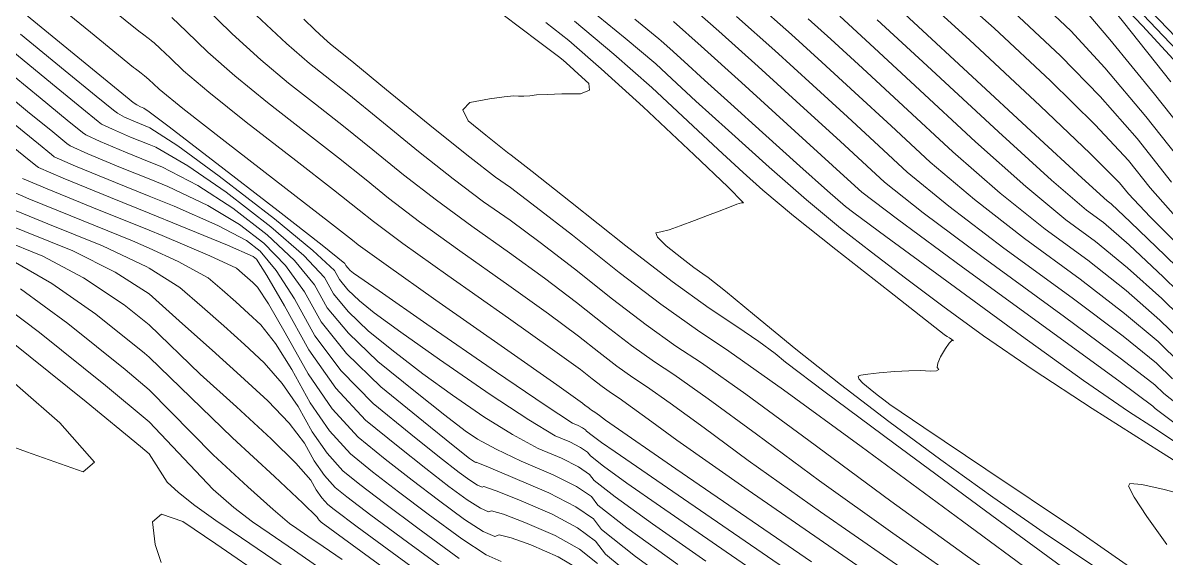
# Model space of a CAD drawing. Header units: inches. Extents: x 1337389 to 1347141, y 407035 to 414577.
# Drawn here: x 1339961 to 1340314.2, y 408363.2 to 408528.5 of the extents above; entities that cross this region are included whole.
import ezdxf

# ---------------------------------------------------------------- set-up
doc = ezdxf.new("R2010")
doc.units = ezdxf.units.IN
doc.header["$MEASUREMENT"] = 0
doc.layers.add('Topo', color=7, linetype='Continuous', lineweight=15, true_color=0x459900)

msp = doc.modelspace()

# ---------------------------------------------------------------- linework, layer by layer
at = {"layer": 'Topo'}
for points, elevation in [([(1340000, 408762.377), (1340004.629, 408761.3549), (1340005.111, 408760.9329), (1340005.4611, 408760.6261), (1340005.6802, 408760.4361), (1340005.7669, 408760.3611), (1340006.365, 408759.8508), (1340007.4749, 408758.904), (1340009.097, 408757.5221), (1340027.1381, 408744.783), (1340061.5999, 408720.6901), (1340112.481, 408685.24), (1340148.9111, 408659.821), (1340170.889, 408644.4309), (1340178.4161, 408639.071), (1340193.981, 408626.6768), (1340217.5841, 408607.2491), (1340249.226, 408580.7881), (1340272.788, 408561.593), (1340288.2711, 408549.6648), (1340295.6729, 408545.005), (1340309.5969, 408532.0521), (1340330.0421, 408510.8079)], 890), ([(1340321.7259, 408515.6992), (1340304.9761, 408533.2672), (1340294.0962, 408543.6278), (1340289.0859, 408546.7831), (1340274.366, 408558.403), (1340249.9351, 408578.4889), (1340215.7929, 408607.0399), (1340191.5892, 408627.1021), (1340177.322, 408638.6751), (1340172.9919, 408641.7592), (1340153.3429, 408655.494), (1340118.3739, 408679.879), (1340068.086, 408714.9149), (1340033.294, 408739.0922), (1340013.996, 408752.4099), (1340010.1949, 408754.8709), (1340007.476, 408756.6281), (1340005.8391, 408757.6831), (1340005.2859, 408758.0362), (1340004.827, 408758.343), (1340004.461, 408758.6029), (1340004.1889, 408758.8158), (1340000, 408759.654)], 895), ([(1340318.772, 408514.7171), (1340306.9539, 408527.6599), (1340298.2029, 408536.8391), (1340292.5189, 408542.2519), (1340289.9022, 408543.9001), (1340275.943, 408555.212), (1340250.644, 408576.1901), (1340214.003, 408606.831), (1340189.1981, 408627.5281), (1340176.2292, 408638.2801), (1340175.0951, 408639.0871), (1340169.952, 408642.683), (1340160.798, 408649.0659), (1340147.634, 408658.2382), (1340126.275, 408672.4939), (1340096.7229, 408691.834), (1340058.976, 408716.2601), (1340031.9801, 408733.711), (1340015.7361, 408744.188), (1340010.2433, 408747.6909), (1340005.6802, 408750.733), (1340002.0469, 408753.315), (1340000, 408754.9229)], 900), ([(1340000, 408747.7679), (1340006.5329, 408743.1242), (1340015.1999, 408737.3449), (1340025.633, 408730.692), (1340047.614, 408716.5339), (1340081.1431, 408694.8699), (1340126.22, 408665.702), (1340157.235, 408645.432), (1340174.188, 408634.0601), (1340177.0801, 408631.5869), (1340189.6981, 408621.495), (1340212.0409, 408603.7851), (1340244.1112, 408578.4559), (1340267.081, 408560.2411), (1340280.951, 408549.1381), (1340285.7222, 408545.1481), (1340288.9769, 408542.4411), (1340290.7169, 408541.017), (1340290.942, 408540.8747), (1340291.431, 408540.41), (1340292.183, 408539.6221), (1340293.198, 408538.509), (1340301.025, 408528.7561), (1340315.663, 408510.3631)], 905), ([(1340000, 408740.7649), (1340007.3868, 408735.515), (1340020.1559, 408726.9998), (1340035.5289, 408717.1959), (1340058.3731, 408702.5109), (1340088.6872, 408682.9432), (1340126.4709, 408658.4943), (1340154.1179, 408640.0921), (1340171.6281, 408627.738), (1340179.0011, 408621.433), (1340194.304, 408609.024), (1340217.537, 408590.5131), (1340248.702, 408565.8989), (1340270.8227, 408548.2369), (1340283.8999, 408537.5259), (1340287.9331, 408533.766), (1340296.8379, 408523.4249), (1340310.6139, 408506.5041), (1340329.2609, 408483.0011)], 910), ([(1340000, 408733.762), (1340008.2401, 408727.9049), (1340025.113, 408716.6539), (1340045.4259, 408703.7009), (1340069.132, 408688.488), (1340096.2309, 408671.0162), (1340126.723, 408651.2859), (1340151.0022, 408634.7518), (1340169.0682, 408621.417), (1340180.9211, 408611.279), (1340197.1599, 408597.935), (1340217.784, 408581.3869), (1340242.7951, 408561.634), (1340262.2971, 408545.829), (1340276.2901, 408533.9711), (1340284.7761, 408526.0619), (1340295.3212, 408514.628), (1340307.9261, 408499.6699), (1340322.5899, 408481.1869)], 915), ([(1340000, 408726.7589), (1340009.0932, 408720.2961), (1340030.07, 408706.309), (1340055.3229, 408690.2051), (1340079.8909, 408674.465), (1340103.775, 408659.0891), (1340126.9739, 408644.078), (1340147.885, 408629.4131), (1340166.507, 408615.0949), (1340182.8411, 408601.125), (1340200.0161, 408586.8471), (1340218.0311, 408572.261), (1340236.8871, 408557.3689), (1340253.7699, 408543.42), (1340268.6809, 408530.4171), (1340281.6179, 408518.357), (1340293.8041, 408505.83), (1340305.2371, 408492.836), (1340315.918, 408479.3729)], 920), ([(1340317.9771, 408467.773), (1340309.247, 408477.5589), (1340302.549, 408486.002), (1340292.286, 408497.0331), (1340278.4609, 408510.653), (1340261.0711, 408526.862), (1340245.244, 408541.012), (1340230.9801, 408553.1031), (1340218.2778, 408563.1359), (1340202.8711, 408575.758), (1340184.7611, 408590.971), (1340163.9469, 408608.774), (1340144.7679, 408624.0732), (1340127.226, 408636.869), (1340111.319, 408647.1621), (1340090.6501, 408660.442), (1340065.2188, 408676.7089), (1340035.026, 408695.9629), (1340009.9469, 408712.6859), (1340000, 408719.7559)], 925), ([(1340000, 408712.753), (1340010.8001, 408705.0769), (1340039.9831, 408685.618), (1340075.1161, 408663.214), (1340101.409, 408646.4191), (1340118.8631, 408635.235), (1340127.477, 408629.6611), (1340141.6509, 408618.7338), (1340161.3859, 408602.4522), (1340186.6811, 408580.817), (1340205.727, 408564.6691), (1340218.5238, 408554.01), (1340225.0722, 408548.838), (1340236.718, 408538.6039), (1340253.462, 408523.308), (1340275.3029, 408502.9489), (1340290.7689, 408488.2349), (1340299.86, 408479.1672), (1340302.5761, 408475.745), (1340309.3061, 408468.6662), (1340320.05, 408457.9309)], 930), ([(1339958.1771, 408556.9119), (1339962.5969, 408553.611), (1339968.6862, 408548.8379), (1339976.4429, 408542.593), (1339985.8692, 408534.8749), (1339992.67, 408529.34), (1339996.8469, 408525.9879), (1339998.399, 408524.819), (1339999.7011, 408523.8321), (1340000, 408523.6041)], 1020), ([(1340000, 408501.0109), (1339998.367, 408502.2191), (1339997.3489, 408502.6299), (1339996.259, 408503.2211), (1339995.099, 408503.9931), (1339993.8681, 408504.9449), (1339988.1538, 408509.5891), (1339977.9561, 408517.9248), (1339963.2761, 408529.9531), (1339948.4391, 408542.205)], 1030), ([(1340000, 408510.9769), (1339999.8971, 408511.072), (1339998.6171, 408512.1751), (1339997.5499, 408512.9989), (1339996.625, 408513.7101), (1339995.8431, 408514.3061), (1339995.203, 408514.7878), (1339990.5521, 408518.568), (1339981.889, 408525.6469), (1339969.2151, 408536.0252), (1339960.161, 408543.3951)], 1025), ([(1340133.171, 408535.15), (1340147.091, 408523.8581), (1340156.526, 408515.897), (1340161.4789, 408511.2662), (1340168.968, 408504.4021), (1340178.9939, 408495.3051), (1340191.555, 408483.9762), (1340203.1128, 408473.9318), (1340213.665, 408465.174), (1340223.2131, 408457.7001), (1340233.7501, 408449.668), (1340245.2749, 408441.0768), (1340257.788, 408431.926), (1340273.1673, 408421.371), (1340291.414, 408409.4109), (1340312.5259, 408396.0459), (1340326.954, 408386.8799)], 980), ([(1340165.8339, 408534.918), (1340176.0243, 408525.944), (1340188.169, 408515.0461), (1340202.27, 408502.2262), (1340213.4779, 408492.0029), (1340221.793, 408484.3779), (1340227.2151, 408479.35), (1340239.19, 408469.9088), (1340257.717, 408456.056), (1340282.796, 408437.789), (1340300.4522, 408424.6981), (1340310.685, 408416.783), (1340313.494, 408414.0431), (1340322.2872, 408407.1651)], 965), ([(1340318.791, 408423.244), (1340311.775, 408430.0861), (1340301.3829, 408438.809), (1340287.6171, 408449.4121), (1340270.4771, 408461.8971), (1340255.033, 408473.944), (1340241.2859, 408485.554), (1340229.235, 408496.7269), (1340218.0851, 408507.0099), (1340207.835, 408516.4021), (1340198.485, 408524.903), (1340187.0091, 408535.0602)], 955), ([(1340227.8898, 408536.496), (1340237.632, 408527.45), (1340252.9491, 408513.242), (1340273.8408, 408493.8699), (1340288.1911, 408480.6491), (1340295.9969, 408473.5789), (1340297.2598, 408472.6591), (1340303.246, 408467.0299), (1340313.9541, 408456.6921), (1340329.3849, 408441.646)], 935), ([(1340016.7061, 408533.907), (1340025.708, 408525.1439), (1340034.4939, 408517.15), (1340043.0641, 408509.925), (1340051.4188, 408503.468), (1340060.126, 408496.5961), (1340069.1881, 408489.3062), (1340078.602, 408481.5999), (1340088.7691, 408473.733), (1340099.6868, 408465.7059), (1340111.3569, 408457.5179), (1340122.1419, 408449.6769), (1340132.042, 408442.182), (1340141.0571, 408435.0339), (1340149.0828, 408428.9361), (1340156.1211, 408423.89), (1340162.1709, 408419.8929), (1340172.6919, 408412.435), (1340187.6859, 408401.5131), (1340207.1511, 408387.1289), (1340229.806, 408370.903), (1340255.649, 408352.833)], 1010), ([(1340033.246, 408530.849), (1340042.498, 408522.1701), (1340049.568, 408515.9411), (1340054.4571, 408512.1619), (1340061.7013, 408506.382), (1340071.3, 408498.6002), (1340083.254, 408488.816), (1340093.942, 408480.3849), (1340103.3652, 408473.3081), (1340111.5231, 408467.5839), (1340120.875, 408460.666), (1340131.4188, 408452.553), (1340143.1559, 408443.247), (1340153.607, 408435.3079), (1340162.7699, 408428.7369), (1340170.6461, 408423.5339), (1340184.3451, 408413.8221), (1340203.8662, 408399.603), (1340229.2101, 408380.8748), (1340252.1411, 408364.2511), (1340272.659, 408349.73)], 1005), ([(1340281.8618, 408360.6061), (1340260.3599, 408376.4001), (1340230.1381, 408398.7298), (1340208.9039, 408414.514), (1340196.6579, 408423.7511), (1340193.401, 408426.4419), (1340188.384, 408430.115), (1340181.6079, 408434.7711), (1340173.0722, 408440.409), (1340161.6549, 408448.7091), (1340147.3549, 408459.6719), (1340130.173, 408473.296), (1340118.3401, 408482.644), (1340111.856, 408487.7159), (1340110.722, 408488.5119), (1340108.1321, 408490.543), (1340104.087, 408493.81), (1340098.5861, 408498.3133), (1340096.9341, 408501.6842), (1340099.1308, 408503.9249), (1340105.177, 408505.0359), (1340109.6909, 408505.736), (1340112.674, 408506.0259), (1340114.1241, 408505.905), (1340115.78, 408505.904), (1340117.643, 408506.0221), (1340119.712, 408506.259), (1340123.015, 408506.443), (1340127.552, 408506.5751), (1340133.3241, 408506.654), (1340136.09, 408507.718), (1340135.8521, 408509.7671), (1340132.6092, 408512.7991), (1340129.962, 408515.2061), (1340127.9108, 408516.987), (1340126.457, 408518.1431), (1340120.2769, 408522.821), (1340109.3709, 408531.023)], 995), ([(1340181.5161, 408530.502), (1340193.327, 408519.975), (1340205.052, 408509.314), (1340215.7811, 408499.5061), (1340225.5139, 408490.5529), (1340234.2499, 408482.4522), (1340247.111, 408471.9269), (1340264.097, 408458.9759), (1340285.2071, 408443.601), (1340300.918, 408431.7531), (1340311.2301, 408423.4339), (1340316.1431, 408418.6442)], 960), ([(1340213.4001, 408530.5781), (1340222.6921, 408522.017), (1340236.6779, 408509.0769), (1340255.3559, 408491.759), (1340270.8759, 408477.979), (1340283.2372, 408467.7378), (1340292.4391, 408461.0349), (1340302.314, 408452.919), (1340312.864, 408443.389), (1340324.0881, 408432.4453)], 945), ([(1340238.6402, 408355.9358), (1340207.47, 408377.554), (1340185.092, 408393.383), (1340171.5049, 408403.4239), (1340161.0391, 408411.0471), (1340153.695, 408416.2531), (1340149.4731, 408419.043), (1340144.5602, 408422.5651), (1340138.9571, 408426.8212), (1340132.665, 408431.811), (1340123.4088, 408438.6878), (1340111.191, 408447.4521), (1340096.009, 408458.104), (1340083.596, 408467.0819), (1340073.9511, 408474.3841), (1340067.0751, 408480.012), (1340058.5521, 408486.809), (1340048.3799, 408494.7737), (1340036.5602, 408503.909), (1340026.4909, 408512.13), (1340018.1708, 408519.4388), (1340011.6009, 408525.8339), (1340007.0421, 408530.236)], 1015), ([(1340047.8211, 408529.7031), (1340051.2351, 408526.38), (1340053.985, 408523.7979), (1340056.072, 408521.957), (1340057.4961, 408520.8559), (1340063.276, 408516.1691), (1340073.4121, 408507.8938), (1340087.9049, 408496.0319), (1340099.115, 408487.0371), (1340107.0442, 408480.91), (1340111.69, 408477.6501), (1340119.607, 408471.6551), (1340130.7962, 408462.9249), (1340145.2559, 408451.459), (1340158.13, 408441.6791), (1340169.418, 408433.5841), (1340179.122, 408427.1741), (1340195.9979, 408415.2101), (1340220.047, 408397.6931), (1340251.2692, 408374.6211), (1340274.476, 408357.5992)], 1000), ([(1340122.561, 408528.6849), (1340129.665, 408523.041), (1340139.681, 408514.34), (1340152.6121, 408502.583), (1340168.4551, 408487.7679), (1340178.811, 408477.8889), (1340183.679, 408472.945), (1340183.0589, 408472.9361), (1340181.5949, 408472.5102), (1340179.287, 408471.6672), (1340176.1339, 408470.407), (1340172.556, 408469.014), (1340168.552, 408467.4878), (1340164.1228, 408465.8291), (1340160.642, 408464.652), (1340158.11, 408463.957), (1340156.527, 408463.7439), (1340157.073, 408462.333), (1340159.7481, 408459.722), (1340164.554, 408455.912), (1340168.318, 408453.0009), (1340171.0411, 408450.9899), (1340172.7219, 408449.8789), (1340178.0769, 408445.6419), (1340187.1039, 408438.2791), (1340199.8029, 408427.7899), (1340213.624, 408416.8411), (1340228.567, 408405.4319), (1340244.6308, 408393.562), (1340260.6358, 408382.0991), (1340276.5829, 408371.0409), (1340292.471, 408360.3881)], 990), ([(1340131.4181, 408529.0951), (1340143.627, 408518.874), (1340155.2918, 408508.5641), (1340166.4121, 408498.1649), (1340175.8359, 408489.4199), (1340183.5619, 408482.329), (1340189.5921, 408476.891), (1340199.128, 408468.9481), (1340212.17, 408458.501), (1340228.7191, 408445.5479), (1340239.8861, 408436.8151), (1340245.6708, 408432.301), (1340246.0731, 408432.0071), (1340246.602, 408431.6461), (1340247.2571, 408431.2181), (1340248.0388, 408430.723), (1340248.4178, 408430.4312), (1340248.395, 408430.341), (1340247.969, 408430.454), (1340247.179, 408429.6681), (1340246.027, 408427.9841), (1340244.5119, 408425.3999), (1340243.6618, 408423.4552), (1340243.4759, 408422.148), (1340243.9549, 408421.479), (1340243.2581, 408421.091), (1340241.386, 408420.9839), (1340238.3391, 408421.159), (1340234.6829, 408421.124), (1340230.4179, 408420.8801), (1340225.5459, 408420.4258), (1340222.0301, 408420.0339), (1340219.872, 408419.706), (1340219.0709, 408419.44), (1340219.2952, 408418.6359), (1340220.5441, 408417.296), (1340222.817, 408415.419), (1340224.967, 408413.698), (1340226.995, 408412.133), (1340228.9011, 408410.7251), (1340239.411, 408403.5922), (1340258.5228, 408390.7339), (1340286.24, 408372.1509), (1340308.6479, 408356.5689)], 985), ([(1340150.0421, 408529.6361), (1340157.5249, 408523.5948), (1340158.2641, 408522.963), (1340160.8619, 408520.6261), (1340165.321, 408516.5851), (1340171.639, 408510.84), (1340179.7019, 408503.537), (1340189.5098, 408494.6769), (1340201.061, 408484.2579), (1340209.6119, 408476.6481), (1340215.1601, 408471.846), (1340217.7071, 408469.853), (1340227.6129, 408462.522), (1340244.878, 408449.8521), (1340269.503, 408431.8451), (1340288.7281, 408418.0619), (1340302.5548, 408408.5019), (1340310.9829, 408403.1679), (1340320.9238, 408396.4739)], 975), ([(1340162.0491, 408528.9399), (1340170.5321, 408521.3859), (1340183.011, 408510.118), (1340199.4872, 408495.138), (1340211.1739, 408484.4991), (1340218.071, 408478.203), (1340220.18, 408476.248), (1340231.2681, 408467.8921), (1340251.3369, 408453.135), (1340280.3851, 408431.9772), (1340299.986, 408417.643), (1340310.1398, 408410.1311), (1340310.846, 408409.443), (1340318.713, 408403.5839)], 970), ([(1340321.4401, 408427.8451), (1340312.3189, 408436.7379), (1340301.849, 408445.864), (1340290.028, 408455.2239), (1340276.8572, 408464.817), (1340262.955, 408475.961), (1340248.3211, 408488.656), (1340232.9559, 408502.9019), (1340220.388, 408514.514), (1340210.6171, 408523.49), (1340203.6429, 408529.8309)], 950), ([(1340224.9959, 408529.5211), (1340240.3991, 408515.2522), (1340262.392, 408494.8609), (1340278.7981, 408479.9958), (1340289.617, 408470.6579), (1340294.849, 408466.8471), (1340302.7799, 408459.9751), (1340313.409, 408450.0412), (1340326.7369, 408437.0459)], 940), ([(1339960.2771, 408525.0629), (1339974.09, 408513.745), (1339983.6848, 408505.901), (1339989.0619, 408501.5319), (1339990.2213, 408500.6361), (1339992.4701, 408499.443), (1339995.8091, 408497.952), (1340000, 408496.2619)], 1035), ([(1340221.63, 408359.039), (1340185.1351, 408384.2059), (1340163.0331, 408399.6369), (1340155.3239, 408405.334), (1340149.387, 408409.659), (1340145.2201, 408412.6132), (1340142.824, 408414.1953), (1340140.037, 408416.1939), (1340136.8581, 408418.609), (1340133.2879, 408421.44), (1340124.677, 408427.6991), (1340111.024, 408437.3869), (1340092.331, 408450.5021), (1340078.423, 408460.43), (1340069.2999, 408467.168), (1340064.963, 408470.7182), (1340056.9769, 408477.0221), (1340045.341, 408486.08), (1340030.0561, 408497.8931), (1340018.4871, 408507.1113), (1340010.634, 408513.7341), (1340006.495, 408517.762), (1340003.4691, 408520.654), (1340001.555, 408522.4098), (1340000.753, 408523.0289), (1340000, 408523.6041)], 1020), ([(1340000, 408490.9629), (1339994.27, 408493.275), (1339988.6798, 408495.6639), (1339985.3419, 408497.2779), (1339984.256, 408498.118), (1339979.2168, 408502.2129), (1339970.2239, 408509.565), (1339957.278, 408520.1721)], 1040), ([(1339954.278, 408515.2819), (1339966.3581, 408505.385), (1339974.7479, 408498.526), (1339979.4498, 408494.7039), (1339980.4629, 408493.9211), (1339984.8898, 408491.885), (1339992.731, 408488.5971), (1340000, 408485.6638)], 1045), ([(1340000, 408480.3649), (1339991.1921, 408483.9189), (1339981.1012, 408488.106), (1339975.5852, 408490.5638), (1339974.644, 408491.2909), (1339970.28, 408494.8381), (1339962.4919, 408501.205), (1339951.2788, 408510.3911)], 1050), ([(1340204.621, 408362.1422), (1340162.8001, 408390.8571), (1340140.974, 408405.891), (1340139.144, 408407.2441), (1340137.7339, 408408.271), (1340136.744, 408408.973), (1340136.1751, 408409.348), (1340135.5141, 408409.8231), (1340134.7589, 408410.3963), (1340133.9111, 408411.069), (1340125.9441, 408416.71), (1340110.8579, 408427.3209), (1340088.652, 408442.9009), (1340073.2491, 408453.778), (1340064.649, 408459.952), (1340062.851, 408461.424), (1340055.402, 408467.235), (1340042.303, 408477.3859), (1340023.553, 408491.8769), (1340010.4839, 408502.0909), (1340003.096, 408508.0291), (1340001.39, 408509.69), (1340000, 408510.9769)], 1025), ([(1340000, 408501.0109), (1340005.792, 408496.7259), (1340019.6229, 408486.1521), (1340039.862, 408470.4951), (1340053.47, 408459.846), (1340060.449, 408454.2072), (1340060.7969, 408453.576), (1340061.3739, 408452.876), (1340062.1801, 408452.1078), (1340063.2131, 408451.2711), (1340071.091, 408445.7461), (1340085.8119, 408435.5308), (1340107.3769, 408420.6281), (1340122.3649, 408410.4311), (1340130.7771, 408404.942), (1340132.611, 408404.1589), (1340133.9588, 408403.4762), (1340134.8213, 408402.892), (1340135.1949, 408402.4082), (1340136.8561, 408401.101), (1340139.8021, 408398.9731), (1340144.0341, 408396.023), (1340165.1681, 408381.4959), (1340203.206, 408355.3929)], 1030), ([(1340000, 408475.0659), (1339989.6531, 408479.2408), (1339977.311, 408484.3279), (1339970.7059, 408487.206), (1339969.839, 408487.8769), (1339965.812, 408491.1502), (1339958.6251, 408497.0251)], 1055), ([(1340000, 408496.2619), (1340000.2401, 408496.165), (1340008.874, 408490.5782), (1340021.7129, 408481.1932), (1340038.7561, 408468.0082), (1340050.632, 408458.287), (1340057.3418, 408452.0291), (1340058.8858, 408449.2362), (1340061.4411, 408446.139), (1340065.0061, 408442.738), (1340069.583, 408439.034), (1340077.8399, 408432.966), (1340089.7789, 408424.535), (1340105.3991, 408413.7399), (1340117.312, 408405.904), (1340125.5181, 408401.027), (1340130.0169, 408399.108), (1340133.3219, 408397.433), (1340135.434, 408396.0008), (1340136.3531, 408394.813), (1340140.4249, 408391.609), (1340147.65, 408386.3901), (1340158.0269, 408379.1551), (1340178.3439, 408365.143), (1340208.601, 408344.3519)], 1035), ([(1340000, 408469.767), (1339988.1129, 408474.5631), (1339973.5209, 408480.5488), (1339965.8282, 408483.849), (1339965.0329, 408484.464), (1339961.343, 408487.462), (1339954.7589, 408492.8441)], 1060), ([(1340172.02, 408362.287), (1340155.4969, 408373.806), (1340143.9941, 408382.116), (1340137.5108, 408387.2169), (1340136.0481, 408389.1089), (1340132.685, 408391.389), (1340127.4219, 408394.0561), (1340120.2591, 408397.1109), (1340112.2581, 408401.3769), (1340103.4198, 408406.853), (1340093.7459, 408413.5389), (1340084.5891, 408420.187), (1340075.9521, 408426.797), (1340067.8331, 408433.3679), (1340061.5071, 408439.401), (1340056.9751, 408444.8958), (1340054.2359, 408449.8521), (1340047.7937, 408456.7269), (1340037.6499, 408465.5209), (1340023.8019, 408476.2339), (1340011.9571, 408484.43), (1340002.113, 408490.11), (1340000, 408490.9629)], 1040), ([(1340000, 408485.6638), (1340003.9859, 408484.0559), (1340015.0389, 408478.2819), (1340025.8921, 408471.2738), (1340036.544, 408463.034), (1340044.9559, 408455.1671), (1340051.129, 408447.6752), (1340055.063, 408440.556), (1340061.5732, 408432.6641), (1340070.6591, 408423.9991), (1340082.321, 408414.56), (1340091.3381, 408407.4081), (1340097.7122, 408402.5431), (1340101.442, 408399.965), (1340107.2052, 408396.8501), (1340115.0001, 408393.1959), (1340124.8268, 408389.005), (1340132.0481, 408385.345), (1340136.6621, 408382.2179), (1340138.6691, 408379.622), (1340147.564, 408372.624), (1340163.3449, 408361.223)], 1045), ([(1339960.949, 408480.492), (1339968.4989, 408477.267), (1339982.877, 408471.3769), (1340000, 408464.4689)], 1065), ([(1340000, 408480.3649), (1340005.858, 408478.001), (1340018.122, 408472.134), (1340027.9811, 408466.3149), (1340035.4381, 408460.547), (1340042.1179, 408453.6081), (1340048.0231, 408445.4969), (1340053.1519, 408436.216), (1340060.9979, 408426.4459), (1340071.5621, 408416.185), (1340084.844, 408405.435), (1340093.9941, 408398.052), (1340099.0121, 408394.0363), (1340099.8989, 408393.3871), (1340100.5389, 408392.973), (1340100.9321, 408392.7961), (1340101.0768, 408392.8549), (1340104.8969, 408391.306), (1340112.39, 408388.1509), (1340123.5571, 408383.388), (1340131.8521, 408379.113), (1340137.2759, 408375.326), (1340139.827, 408372.027), (1340150.2631, 408363.738), (1340168.5819, 408350.4599)], 1050), ([(1340000, 408458.9559), (1339994.861, 408461.243), (1339975.7908, 408468.938), (1339962.8601, 408474.235), (1339956.0698, 408477.1341)], 1070), ([(1340000, 408475.0659), (1340007.731, 408471.9469), (1340021.204, 408465.985), (1340030.071, 408461.3559), (1340034.3319, 408458.0599), (1340039.2801, 408452.0481), (1340044.9169, 408443.32), (1340051.241, 408431.8769), (1340059.3441, 408421.101), (1340069.2281, 408410.9931), (1340080.8909, 408401.5531), (1340089.7559, 408394.4621), (1340095.8221, 408389.72), (1340099.0899, 408387.3279), (1340101.447, 408385.8049), (1340102.894, 408385.1519), (1340103.4299, 408385.3689), (1340107.2121, 408384.0522), (1340114.242, 408381.2031), (1340124.5179, 408376.82), (1340132.4001, 408372.564), (1340137.89, 408368.4341), (1340140.9851, 408364.4321), (1340150.651, 408356.4629)], 1055), ([(1339957.222, 408471.2022), (1339968.705, 408466.498), (1339985.641, 408459.665), (1339999.295, 408453.2119), (1340000, 408452.7991)], 1075), ([(1340000, 408444.899), (1339989.537, 408451.496), (1339976.4202, 408458.086), (1339961.619, 408464.0579), (1339951.583, 408468.169)], 1080), ([(1340000, 408469.767), (1340009.6041, 408465.892), (1340024.287, 408459.8371), (1340032.1601, 408456.397), (1340033.226, 408455.5728), (1340036.4421, 408450.4879), (1340041.8099, 408441.1429), (1340049.3289, 408427.5371), (1340057.6901, 408415.756), (1340066.8931, 408405.8002), (1340076.938, 408397.67), (1340085.5181, 408390.871), (1340092.632, 408385.4043), (1340098.2809, 408381.2688), (1340102.3549, 408378.6378), (1340104.856, 408377.5089), (1340105.7821, 408377.8828), (1340109.5281, 408376.798), (1340116.0929, 408374.255), (1340125.4779, 408370.2518), (1340132.9479, 408366.0152), (1340138.503, 408361.5431)], 1060), ([(1340000, 408464.4689), (1340004.0819, 408462.822), (1340018.797, 408456.6171), (1340027.0231, 408452.7641), (1340028.758, 408451.2632), (1340030.424, 408449.7919), (1340032.021, 408448.3511), (1340033.548, 408446.9422), (1340036.906, 408441.7681), (1340042.0941, 408432.8311), (1340049.1131, 408420.1289), (1340056.601, 408409.388), (1340064.5591, 408400.6079), (1340072.9862, 408393.7871), (1340081.28, 408387.281), (1340089.442, 408381.0889), (1340097.4709, 408375.211), (1340103.263, 408371.47), (1340106.8181, 408369.8651), (1340108.1339, 408370.397), (1340111.8431, 408369.5441), (1340117.9451, 408367.3069), (1340126.4388, 408363.684), (1340133.4961, 408359.465)], 1065), ([(1339954.533, 408461.618), (1339967.199, 408456.507), (1339979.7801, 408449.78), (1339992.275, 408441.436), (1340000, 408435.2339)], 1085), ([(1340000, 408458.9559), (1340009.021, 408454.8619), (1340018.2699, 408449.794), (1340022.609, 408446.0399), (1340026.7738, 408442.362), (1340030.766, 408438.7612), (1340034.5841, 408435.2371), (1340039.02, 408429.4662), (1340044.0739, 408421.45), (1340049.7449, 408411.1881), (1340055.7949, 408402.51), (1340062.2241, 408395.415), (1340069.0329, 408389.904), (1340077.0417, 408383.6899), (1340086.252, 408376.7729), (1340096.6619, 408369.1519), (1340104.171, 408364.3019), (1340108.78, 408362.2219)], 1070), ([(1340000, 408425.323), (1339998.647, 408426.4882), (1339983.5788, 408438.5841), (1339970.0219, 408448.0641), (1339957.978, 408454.929)], 1090), ([(1340000, 408452.7991), (1340009.5181, 408446.8241), (1340016.4601, 408440.8171), (1340023.1238, 408434.9329), (1340029.5108, 408429.1711), (1340035.6201, 408423.5319), (1340041.134, 408417.1649), (1340046.0532, 408410.07), (1340050.3759, 408402.247), (1340054.9879, 408395.6309), (1340059.89, 408390.223), (1340065.0801, 408386.0222), (1340072.804, 408380.1), (1340083.0621, 408372.457), (1340095.8531, 408363.0938)], 1075), ([(1339960.265, 408446.348), (1339974.8821, 408435.732), (1339992.6101, 408421.501), (1340000, 408415.2329)], 1095), ([(1340000, 408405.3229), (1339986.573, 408416.5151), (1339966.1862, 408432.88), (1339950.507, 408444.6321)], 1100), ([(1340000, 408444.899), (1340010.3109, 408435.5949), (1340019.4741, 408427.5031), (1340028.256, 408419.5811), (1340036.657, 408411.8272), (1340043.2489, 408404.8632), (1340048.032, 408398.6887), (1340051.008, 408393.305), (1340054.1819, 408388.752), (1340057.555, 408385.0301), (1340061.1268, 408382.1391), (1340068.5659, 408376.5091), (1340079.8709, 408368.141), (1340095.0431, 408357.0349)], 1080), ([(1340000, 408435.2339), (1340015.8241, 408420.0739), (1340027.0012, 408409.9911), (1340037.6928, 408400.1221), (1340045.3628, 408392.5621), (1340050.0119, 408387.3089), (1340051.639, 408384.3639), (1340053.376, 408381.8731), (1340055.221, 408379.8371), (1340057.175, 408378.256), (1340064.3279, 408372.9189), (1340076.6812, 408363.826), (1340094.2342, 408350.9771)], 1085), ([(1339957.49, 408430.0281), (1339980.5361, 408411.5279), (1339997.4049, 408397.6908), (1340000, 408395.465)], 1105), ([(1339948.967, 408400.919), (1339962.1059, 408396.069), (1339979.645, 408389.879), (1339983.1051, 408392.877), (1339972.486, 408405.0632), (1339947.787, 408426.437)], 1110), ([(1340000, 408425.323), (1340025.746, 408400.401), (1340038.7291, 408388.4168), (1340047.477, 408380.2601), (1340051.991, 408375.928), (1340052.2711, 408375.4222), (1340052.5692, 408374.9953), (1340052.8861, 408374.6449), (1340053.2219, 408374.3731), (1340060.0901, 408369.3281), (1340073.491, 408359.51)], 1090), ([(1340059.6291, 408362.7712), (1340053.7669, 408366.8258), (1340049.106, 408370.039), (1340045.643, 408372.409), (1340043.381, 408373.9371), (1340038.3281, 408378.2261), (1340030.4841, 408385.2789), (1340019.8511, 408395.0939), (1340000, 408415.2329)], 1095), ([(1340000, 408405.3229), (1340019.8111, 408384.3821), (1340026.231, 408378.8799), (1340031.9987, 408374.402), (1340037.1159, 408370.9469), (1340044.9468, 408365.5872), (1340055.49, 408358.321)], 1100), ([(1340000, 408395.465), (1340005.632, 408386.7209), (1340009.1379, 408383.4851), (1340014.133, 408379.533), (1340020.617, 408374.8671), (1340028.5891, 408369.485), (1340040.7879, 408361.135)], 1105), ([(1340323.7329, 408381.7429), (1340313.623, 408384.4221), (1340306.7259, 408385.941), (1340303.0441, 408386.3021), (1340302.5761, 408385.5038), (1340304.3221, 408382.097), (1340308.2811, 408376.0791), (1340314.4551, 408367.451)], 980), ([(1340036.8269, 408356.548), (1340020.6579, 408367.621), (1340010.4261, 408374.528), (1340003.892, 408376.7971), (1340001.056, 408374.4302), (1340001.918, 408367.4249), (1340003.7619, 408361.8659)], 1110)]:
    msp.add_lwpolyline(points, dxfattribs=dict(at, elevation=elevation))

doc.saveas('drawing.dxf')
